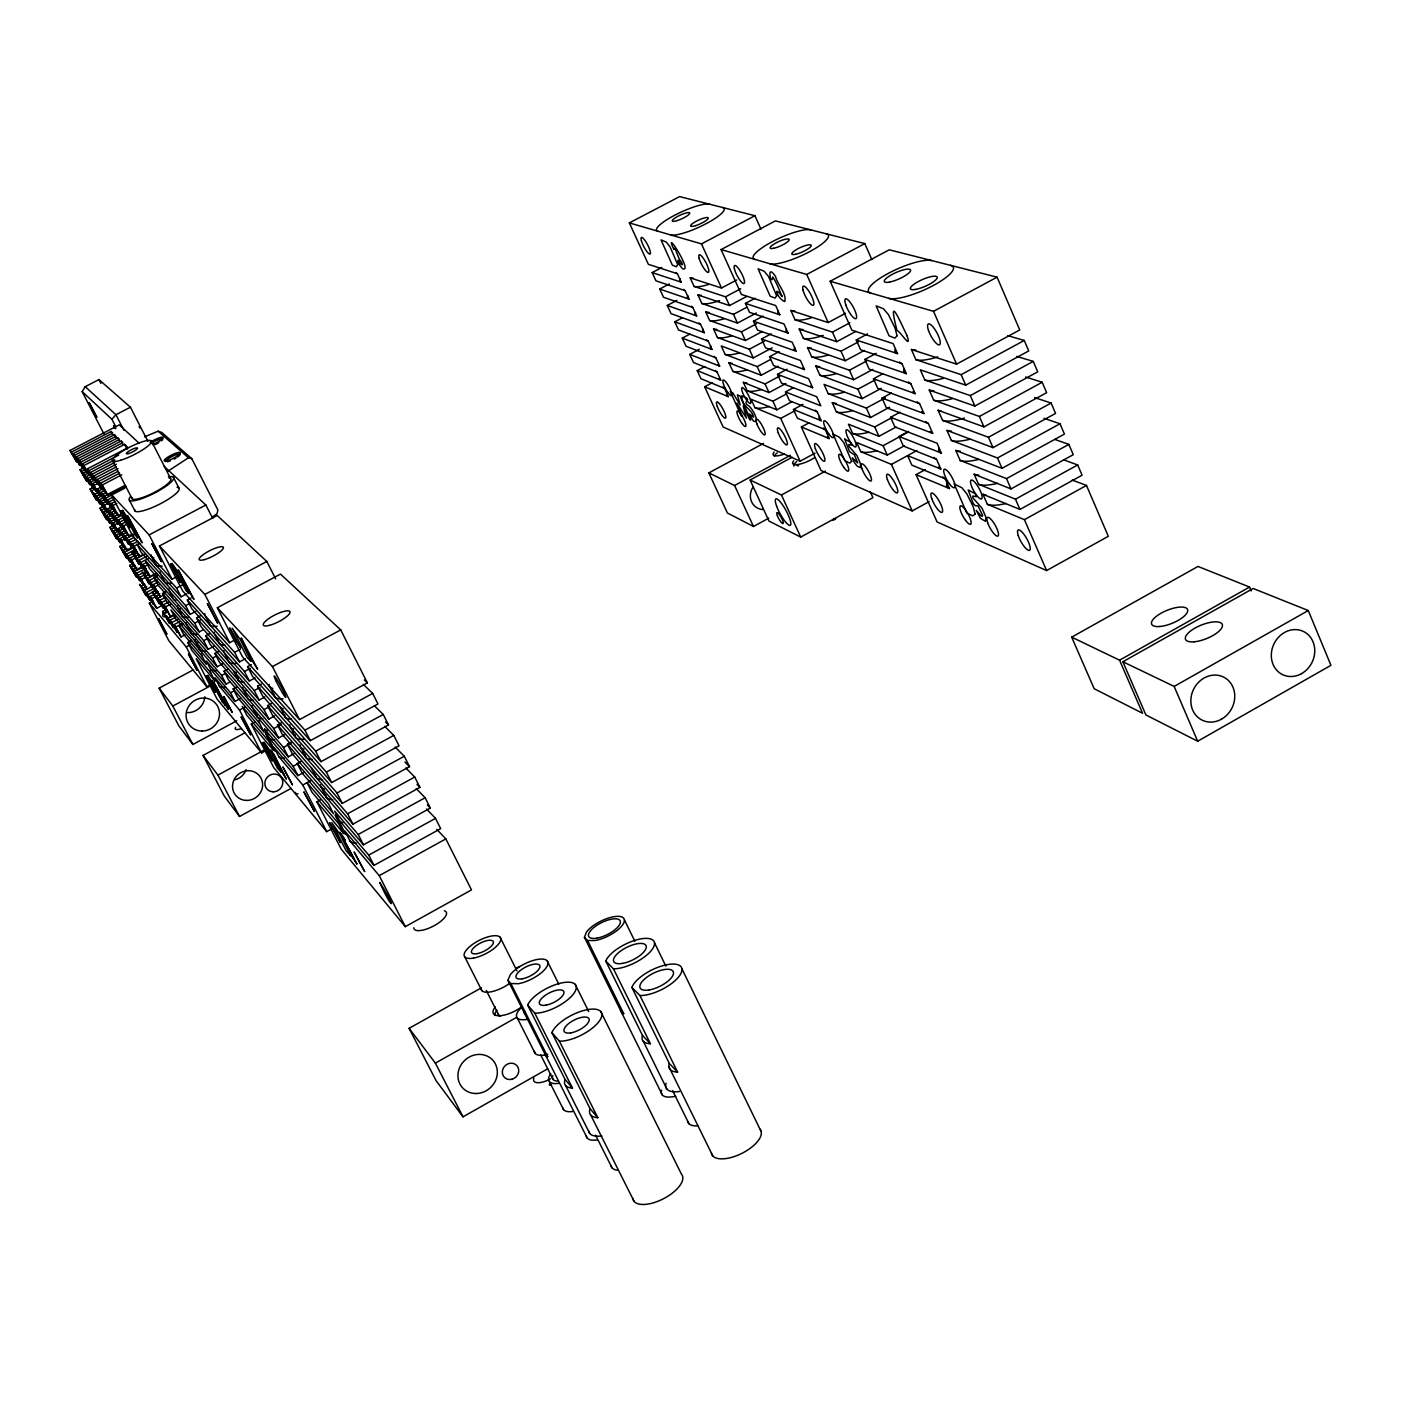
<?xml version="1.0" encoding="UTF-8"?>
<svg xmlns="http://www.w3.org/2000/svg" width="1401" height="1401" viewBox="0 0 1401 1401"><rect width="100%" height="100%" fill="white"/><g stroke="black" fill="none" stroke-linecap="round" stroke-linejoin="round"><path stroke-width="1.5" d="M584.41 937.322L586.599 931.823A21.978 8.283 -26.5 0 1 613.533 916.762A21.978 8.283 -26.5 0 1 622.219 925.431A21.978 8.283 -26.5 0 1 595.285 940.509L587.562 940.509L584.41 937.322L662.358 1095.039M507.915 980.262L510.349 974.606A22.101 8.353 -27.1 0 1 537.511 959.422A22.101 8.353 -27.1 0 1 545.584 968.494A22.101 8.353 -27.1 0 1 518.405 983.695L510.857 983.59L507.915 980.262L587.194 1138.05M103.989 434.012L82.151 391.632L85.216 386.676L98.928 379.583L130.433 407.201L147.893 441.315M115.915 427.042L111.922 419.267L115.933 414.731L130.433 407.201M211.866 517.249L216.962 513.817L217.926 510.052L191.797 458.67L161.71 432.419L158.103 431.193L144.636 436.797M167.822 471.296L188.434 457.759L191.797 458.67M833.665 519.018C830.39 521.75 838.674 518.125 834.471 518.65M1197.68 741.234L1330.95 665.317L1308.271 610.538L1253.124 588.473L1122.884 661.762L1145.913 714.965L1197.68 741.234L1174.161 686.42L1122.884 661.762M1174.161 686.42L1308.271 610.538M481.384 987.81L409.11 1028.334L436.044 1080.591L463.013 1116.842L547.633 1068.84M409.11 1028.334L435.378 1063.131L516.759 1017.266M515.603 968.616L519.403 966.48M1249.569 587.054L1198.013 566.442L1071.677 637.157L1119.574 660.186L1249.569 587.054L1251.216 590.977M320.619 799.708L316.889 801.757L341.231 849.199L405.309 926.656L471.489 889.915L445.833 838.901L436.814 829.392M925.378 469.563L916.061 474.641L937.076 521.96L1046.617 570.557L1108.314 536.303L1086.476 485.429L1072.273 480.088M416.202 788.518L425.133 797.747L430.317 808.062L363.472 844.803L334.664 811.091L339.778 821.056L368.743 855.1L435.501 818.359L440.667 828.639L373.997 865.38L344.856 831.003L349.935 840.933L379.233 875.643L405.309 926.656M978.791 475.097A36.181 10.963 -23.3 0 1 974.168 474.238L978.563 484.273L1015.48 499.176L1077.684 464.957L1082.08 475.202L1019.946 509.439L982.959 494.273L987.337 504.272L1024.411 519.666L1046.617 570.557M379.233 875.643L445.833 838.901M1024.411 519.666L1086.476 485.429M255.017 721.935L251.252 723.967L273.738 767.573L326.713 831.634L332.37 828.551M808.972 422.874L801.354 426.972L821.039 470.473L912.174 510.91L929.143 501.628M291.163 742.232L287.398 744.264L292.336 753.896L352.929 824.138L419.932 787.397L414.731 777.047L405.87 768.028M1054.813 439.424L1068.858 444.397L1073.271 454.677L1010.997 488.914L1006.513 478.617L960.175 460.456L955.78 450.457L1002.013 468.302L1064.427 434.082L1059.997 423.767L1044.008 418.304M301.005 761.461L297.257 763.492L358.201 834.471L425.133 797.747M1006.513 478.617L1068.858 444.397M792.23 457.199L750.113 480L768.974 521.067L800.707 537.091L872.928 497.67L870.354 491.926M277.486 724.965L337.011 792.984L404.276 756.26L409.512 766.662L342.317 803.386L282.442 734.632L277.486 724.965L281.268 722.934M940.929 410.896A36.111 10.227 -23.5 0 1 938.127 410.3L942.558 420.353L988.458 437.252L1051.118 403.05L1055.566 413.418L992.994 447.637L946.971 430.405L951.384 440.439L997.494 457.987L1002.013 468.302M287.398 744.264L347.623 813.771L414.731 777.047M997.494 457.987L1059.997 423.767M261.374 684.126L257.574 686.175L262.565 695.894L321.004 761.671L388.515 724.947L383.244 714.457L374.295 705.684M763.51 443.399L708.853 472.89L727.417 513.011L753.475 526.478L768.799 518.142M1025.637 377.009L1042.186 382.263L1046.652 392.665L983.94 426.867L979.387 416.465L933.696 400.213L929.248 390.108L974.851 406.045L1037.721 371.843L1033.237 361.405L1016.758 356.379M326.713 831.634L302.774 785.015L278.659 756.452L273.983 747.363L297.958 775.646L303.649 772.564M912.174 510.91L891.439 464.414L860.757 451.665L856.659 442.523L887.271 455.062L904.345 445.781M245.228 732.653L203.075 755.419L224.213 795.943L239.501 816.485L290.97 788.465M302.774 785.015L310.829 780.62M267.556 705.614L326.345 772.126L393.786 735.402L399.04 745.84L331.687 782.564L272.53 715.298L267.556 705.614L271.339 703.565M891.439 464.414L916.937 450.509M979.387 416.465L1042.186 382.263M227.82 669.135L224.037 671.167L228.591 680.01L278.606 737.994L284.333 734.895M896.027 427.042L878.917 436.324L874.732 426.937L836.379 411.894L832.282 402.752L870.529 417.533L889.582 407.218M203.075 755.419L217.926 775.103L263.913 750.2M214.493 678.82A30.489 8.108 -27.2 0 0 214.966 680.956L196.193 658.715L217.067 699.064L261.619 752.932L267.346 749.833M712.251 382.736L704.65 386.799L723.144 427.025L800.164 461.192L815.049 453.136M247.574 666.666L304.91 730.166L372.684 693.442L377.972 703.967L310.286 740.674L252.583 676.42L247.574 666.666L251.374 664.634M915.886 350.057A36.303 9.632 -23.6 0 1 911.403 349.514L915.869 359.689L961.156 374.645L1024.254 340.461L1028.737 350.933L965.727 385.135L920.334 369.846L924.8 379.986L970.298 395.59L1033.237 361.405M908.478 431.42L899.109 436.499L941.402 453.083L937.059 443.224L894.871 426.92L890.598 417.323L899.985 412.244M236.909 686.788L233.126 688.819L283.457 747.433L291.075 743.318M874.732 426.937L891.859 417.656M267.258 730.516A33.554 9.544 -27.1 0 1 264.596 729.133L288.308 756.855L294 753.756M750.113 480L781.46 494.991L825.382 471.139M257.574 686.175L315.645 751.181L383.244 714.457M264.596 729.133L269.29 738.257L293.124 766.259L298.833 763.16M878.917 436.324L848.446 424.205L852.561 433.364L883.103 445.711L907.778 432.296M193.531 669.731L159.154 688.136L178.803 725.771L192.883 744.474L236.734 720.815M891.456 393.016L882.052 398.094L923.96 413.523L919.581 403.576L877.779 388.445L873.488 378.795L882.91 373.717M218.696 651.43L214.896 653.461L264.018 709.589L269.745 706.489M819.638 366.554A32.801 8.511 -24.1 0 1 815.802 366.029L819.935 375.223L857.902 389.198L875.1 379.934M214.896 653.461L219.467 662.323L268.887 719.063L274.614 715.981M870.529 417.533L866.326 408.094L828.166 393.593L824.051 384.417L862.123 398.655L881.211 388.357M224.037 671.167L273.755 728.538L281.373 724.422M866.326 408.094L885.397 397.796M299.516 719.606L367.377 682.9L340.723 629.89L280.463 574.095L217.33 607.736L242.548 656.894L299.516 719.606L272.442 666.596L217.33 607.736M911.403 349.514L956.568 364.137L1019.735 329.953L997.074 277.17L889.25 249.798L830.163 281.268L851.913 330.251L893.12 343.595L897.551 353.63L856.256 339.988L860.564 349.707L901.964 363.665L906.377 373.664L864.872 359.427L876.22 353.332M708.853 472.89L734.579 485.499L790.409 455.29M240.779 698.293L235.035 701.393L230.57 692.759L210.623 669.31L206.28 660.904L226.104 684.108L229.957 682.042M791.81 401.737L776.819 409.81L772.914 401.194L747.223 390.809L743.371 382.368L768.991 392.56L785.891 383.489M272.442 666.596L340.723 629.89M830.163 281.268L933.521 311.32L997.074 277.17M802.966 404.364L793.439 409.495L821.214 420.703L817.186 411.754L789.481 400.721L785.506 391.947L793.141 387.832M200.361 615.827L196.543 617.859L201.149 626.772L249.343 681.026L255.105 677.926M872.805 369.426L853.682 379.724L849.444 370.249L811.652 356.8L807.519 347.571L845.206 360.74L864.382 350.443M230.57 692.759L234.422 690.693M772.914 401.194L786.031 394.136M209.537 633.655L205.737 635.686L254.246 690.553L259.991 687.471M849.444 370.249L866.676 360.968M235.035 701.393L214.948 677.699L219.292 686.087L239.483 710.009L245.228 706.927M776.819 409.81L751.076 399.25L754.911 407.673L780.725 418.409L795.698 410.335M205.737 635.686L210.325 644.583L259.132 700.08L264.877 696.98M275.647 578.858L266.838 561.486L217.19 515.498L159.486 545.952L182.708 591.012L229.659 642.709L235.438 639.609M849.759 322.86L832.439 332.125L795.032 319.778L790.865 310.479L828.184 322.563L845.504 313.281M787.099 369.216L777.537 374.347L812.65 387.692L808.57 378.62L773.545 365.521L769.552 356.695L779.131 351.563M222.934 663.671L217.155 666.753L175.16 618.069L170.94 609.908L212.672 658.067L216.525 656.001M772.109 347.851L753.265 357.938L721.252 345.959L725.123 354.418L757.205 366.607L770.392 359.567M191.149 597.947L187.331 599.978L234.597 652.306L240.377 649.223M768.991 392.56L765.069 383.927L732.811 371.283L728.975 362.859L761.146 375.275L778.08 366.204M187.331 599.978L191.937 608.927L239.518 661.902L245.28 658.803M845.206 360.74L840.968 351.213L803.368 338.324L799.2 329.06L836.712 341.686L855.923 331.372M183.111 624.233L179.381 626.229L221.638 675.44L225.491 673.373M765.069 383.927L780.112 375.871M153.042 601.257L149.347 603.201L168.838 640.747L206.823 686.665L210.605 684.634M159.154 688.136L172.831 706.034L211.131 685.474M856.256 339.988L867.604 333.893M196.543 617.859L244.439 671.464L250.201 668.382M840.968 351.213L858.235 341.949M771.145 333.841L761.531 338.972L796.293 351.336L792.195 342.212L757.521 330.093L753.493 321.214L763.107 316.083M157.735 575.128L153.97 577.124L194.669 623.165L200.273 620.17M709.081 312.388A30.104 7.04 -24.6 0 1 705.771 312.02L709.642 320.514L741.409 331.809L756.54 323.754M179.556 621.694L173.952 624.671L181.062 636.93L184.792 634.933M153.97 577.124L158.225 585.338L199.187 631.904L202.917 629.907M753.265 357.938L749.325 349.234L717.4 337.483L713.529 329.007L745.367 340.531L762.372 331.477M214.966 680.956L210.658 672.62L192.007 650.607L187.804 642.499L191.534 640.502M704.65 386.799L728.31 396.623L724.527 388.375L700.938 378.708L697.225 370.617L704.826 366.554M149.347 603.201L186.228 646.912L189.958 644.915M166.211 591.555L162.463 593.534L203.688 640.642L207.418 638.646M749.325 349.234L764.421 341.179M162.463 593.534L166.701 601.73L208.189 649.364L213.968 646.264M186.718 593.831L181.079 596.826L141.186 552.397L136.895 544.131L176.544 588.017L182.183 585.04M693.46 278.169A30.192 6.76 -24.6 0 1 690.185 277.871L694.09 286.417L725.508 296.802L740.691 288.746M159.837 594.059L156.141 596.02L157.98 598.157L164.04 594.812M159.837 600.311L166.877 612.465L159.837 600.311L165.423 597.351M161.71 602.483L165.441 600.504M155.634 593.586L149.995 596.563L154.968 606.178L156.754 608.279L162.411 605.285M174.442 614.916L170.694 616.913L163.602 604.672L169.206 601.694M756.365 313.018L737.451 323.088L733.476 314.332L701.883 303.492L697.978 294.963L729.501 305.576L746.558 296.522M163.602 604.672L165.493 606.861L171.115 603.884M162.656 611.414L169.609 623.41L162.656 611.414L166.491 609.382M753.493 321.214L788.08 333.07L783.947 323.911L749.465 312.3L745.42 303.387L755.069 298.255M164.512 613.585L168.365 611.554M699.292 349.322L689.765 354.4L719.659 366.116L715.841 357.78L686.035 346.275L682.287 338.131L689.922 334.068M159.486 545.952L204.861 594.427L266.838 561.486M745.42 303.387L779.832 314.752L775.699 305.558L741.392 294.455L721.077 249.571L806.731 274.456L864.802 243.599L871.842 259.623M195.772 611.396L190.151 614.391L149.714 568.894L145.441 560.663L185.615 605.617L189.363 603.621M733.476 314.332L746.733 307.292M168.26 617.981L173.374 627.858L166.369 615.775L168.26 617.981L173.794 615.039M170.134 620.188L177.191 632.359L170.134 620.188L175.703 617.228M172.043 622.429L177.629 619.452M173.952 624.671L175.878 626.93L181.5 623.935M135.652 555.006L129.978 558.001L134.986 567.668L136.738 569.664L142.412 566.669M136.843 567.37L133.113 569.331L134.829 571.31L144.163 566.372M146.527 562.466L142.762 564.445L144.601 566.529L148.383 564.533M136.545 573.307L143.252 584.918L136.545 573.307L145.897 568.351M138.261 575.303L145.774 571.328M144.04 574.112L149.171 584.007L142.254 572.046L144.04 574.112L147.911 572.063M139.995 577.317L146.755 588.998L139.995 577.317L145.651 574.322M145.862 576.179L152.832 588.227L145.862 576.179L149.557 574.217M141.746 579.349L145.529 577.352M142.762 564.445L149.837 576.634L155.493 573.657M147.683 578.263L156.965 573.342M682.445 317.747L674.792 321.81L704.37 332.702L700.535 324.314L671.026 313.631L667.279 305.453L676.841 300.374M149.504 580.364L156.544 592.483L149.504 580.364L156.965 576.424M141.273 586.354L146.177 595.81L139.557 584.34L141.273 586.354L144.968 584.392M151.343 582.466L156.965 579.506M142.99 588.367L149.662 599.926L142.99 588.367L146.702 586.406M153.199 584.602L160.292 596.808L153.199 584.602L156.947 582.606M144.723 590.399L152.429 586.003M155.073 586.739L158.838 584.742M146.475 592.448L153.199 604.076L146.475 592.448L153.952 588.49M126.283 486.34L111.099 494.29L132.622 535.865L171.99 579.208L177.629 576.214M690.185 277.871L721.515 288.011L736.716 279.972M152.464 591.765L159.399 603.743L152.464 591.765L156.317 589.733M148.226 594.497L153.847 591.52M154.303 593.884L158.155 591.835M149.995 596.563L151.763 598.647L155.546 596.651M132.342 547.248L126.668 550.243L124.952 548.299L119.926 538.597L123.708 536.618M125.179 536.303L132.149 548.281L125.179 536.303L128.91 534.341M125.565 521.96L121.782 523.939L127.053 534.096L128.839 536.075L132.622 534.096M119.926 538.597L121.607 540.523L125.407 538.527M126.948 538.264L134.408 534.324M128.717 540.243L135.722 552.327L128.717 540.243L134.338 537.284M119.873 546.408L126.475 557.843L119.873 546.408L123.586 544.464M130.503 542.222L136.142 539.262M121.537 548.316L125.249 546.355M111.099 494.29L149.136 534.902L205.859 505.008L212.724 518.493M669.328 283.965L659.731 289.044L688.994 299.078L685.124 290.637L655.948 280.813L652.165 272.582L681.271 282.196L677.401 273.72L648.383 264.334L629.347 222.917L701.481 243.879L754.946 215.719L760.953 229.134M143.13 554.411L139.364 556.407L132.307 544.236L137.946 541.259M123.2 550.225L129.855 561.731L123.2 550.225L126.931 548.264M652.165 272.582L661.78 267.503M132.307 544.236L134.111 546.25L139.767 543.255M124.882 552.152L134.233 547.213M126.563 554.095L133.27 565.671L126.563 554.095L134.076 550.12M131.992 552.257L138.909 564.2L131.992 552.257L135.862 550.225M128.262 556.039L135.792 552.064M133.76 554.253L137.456 552.309M135.547 556.267L142.499 568.298L135.547 556.267L139.259 554.323M129.978 558.001L131.694 559.962L135.494 557.966M721.077 249.571L775.401 220.903L864.802 243.599M137.333 558.298L144.776 554.376M129.733 565.409L136.352 576.862L129.733 565.409L133.428 563.447M139.137 560.33L146.159 572.449L139.137 560.33L146.597 556.39M131.414 567.37L135.126 565.409M140.941 562.396L148.436 558.439M100.049 508.23L106.634 519.613L100.049 508.23L103.779 506.269M122.08 513.694L118.279 515.691L116.528 513.764L111.239 503.572L115.022 501.593M101.643 510.017L105.39 508.055M111.239 503.572L112.991 505.463L116.791 503.467M107.982 508.738L114.829 520.542L107.982 508.738L111.835 506.707M103.271 511.82L109.908 523.291L103.271 511.82L107.019 509.859M109.663 510.594L113.534 508.563M104.882 513.642L108.648 511.663M111.362 512.468L118.262 524.359L111.362 512.468L115.075 510.524M106.529 515.463L113.201 527.004L106.529 515.463L110.294 513.484M113.078 514.342L116.791 512.398M108.175 517.302L111.957 515.305M114.794 516.251L121.747 528.212L114.794 516.251L118.525 514.29M109.821 519.141L116.563 530.769L109.821 519.141L113.621 517.144M111.485 520.997L115.302 519M116.528 518.142L122.15 515.2M118.279 520.069L125.267 532.117L118.279 520.069L123.901 517.109M113.166 522.871L119.943 534.587L113.166 522.871L116.983 520.874M109.978 527.354L116.581 538.772L109.978 527.354L113.691 525.393M114.847 524.762L118.682 522.748M120.031 521.995L125.67 519.035M111.607 529.193L115.337 527.231M113.253 531.049L119.891 542.555L113.253 531.049L116.983 529.088M118.262 528.562L125.109 540.383L118.262 528.562L122.097 526.531M121.782 523.939L123.568 525.9L127.351 523.904M114.9 532.923L118.647 530.961M119.978 530.471L123.831 528.44M116.563 534.814L123.253 546.372L116.563 534.814L120.328 532.835M121.694 532.398L128.612 544.306L121.694 532.398L125.389 530.454M118.244 536.706L122.01 534.709M123.446 534.341L127.141 532.398M86.337 476.568L93.009 488.073L86.337 476.568L90.137 474.589M114.812 459.756L90.592 472.382L92.238 474.151L114.654 462.453M87.93 478.284L91.73 476.305M93.902 475.92L100.819 487.846L93.902 475.92L116.388 464.186M89.524 480.018L96.231 491.593L89.524 480.018L93.342 478.021M95.583 477.706L116.248 466.901M91.135 481.769L94.953 479.772M97.264 479.51L104.234 491.506L97.264 479.51L117.999 468.67M92.764 483.52L99.506 495.183L92.764 483.52L96.581 481.524M98.946 481.314L117.859 471.419M94.392 485.289L98.228 483.275M124.794 486.27L107.684 495.218L100.644 483.135L119.628 473.205M90.084 489.037L96.651 500.402L90.084 489.037L93.814 487.075M100.644 483.135L102.361 484.956L121.747 474.834M91.66 490.77L95.408 488.809M97.667 488.861L104.497 500.63L97.667 488.861L101.537 486.83M99.331 490.648L103.026 488.721M94.848 494.273L99.874 503.957L93.254 492.522L94.848 494.273L98.613 492.311M100.995 492.469L107.877 504.325L100.995 492.469L104.707 490.525M96.459 496.042L103.131 507.565L96.459 496.042L100.224 494.063M102.676 494.29L106.406 492.329M98.07 497.828L103.762 494.851M104.374 496.112L111.309 508.073L104.374 496.112L124.934 485.359M99.699 499.614L106.423 511.225L99.699 499.614L103.499 497.618M629.347 222.917L679.608 196.595L754.946 215.719M106.073 497.968L124.829 488.143M101.327 501.418L105.145 499.421M107.789 499.824L114.777 511.855L107.789 499.824L113.428 496.865M102.973 503.239L109.751 514.92L102.973 503.239L106.809 501.225M109.506 501.698L113.288 499.719M104.637 505.06L108.472 503.047M70.05 450.439L76.6 461.77L70.05 450.439L119.295 424.836L139.294 443.364M71.574 452.068L111.099 431.508L112.745 433.084L73.097 453.714L79.717 465.114L73.097 453.714M74.638 455.36L114.409 434.66L116.073 436.254L76.197 457.006L82.852 468.494L76.197 457.006M77.755 458.67L117.754 437.848L119.453 439.459L79.332 460.351L86.021 471.909L79.332 460.351M80.908 462.05L121.151 441.07L122.85 442.698L82.501 463.731L89.244 475.377L82.501 463.731M84.095 465.447L124.584 444.345L128.051 447.655L87.317 468.897L94.147 480.648L87.317 468.897M80.085 469.773L86.652 481.121L80.085 469.773L83.832 467.829M81.626 471.454L85.391 469.493M83.202 473.153L89.804 484.571L83.202 473.153L86.967 471.174M88.946 470.631L118.665 455.132M84.76 474.851L88.543 472.873M597.054 1140.029L592.781 1140.239A21.786 9.282 -27.3 0 1 586.283 1135.791M1007.844 335.662L1024.254 340.461M1034.498 397.569L1051.118 403.05M667.279 305.453L696.682 315.908L692.847 307.502L663.496 297.24L659.731 289.044M705.771 312.02L737.451 323.088M873.488 378.795L915.186 393.628L910.79 383.646L869.18 369.111L864.872 359.427M815.802 366.029L853.682 379.724M938.127 410.3L983.94 426.867M1063.552 459.791L1077.684 464.957M769.552 356.695L804.489 369.549L800.391 360.442L765.541 347.833L761.531 338.972M682.287 338.131L712.023 349.427L708.188 341.073L678.539 329.971L674.792 321.81M890.598 417.323L932.698 433.347L928.338 423.435L886.325 407.726L882.052 398.094M785.506 391.947L820.793 405.782L816.73 396.746L781.53 383.156L777.537 374.347M697.225 370.617L720.762 380.126L716.962 371.86L693.495 362.509L689.765 354.4M916.061 474.641L949.458 488.529L945.167 478.792L911.841 465.132L907.603 455.605L940.859 469.037L936.533 459.265L903.365 446.061L899.109 436.499M974.168 474.238L1010.997 488.914M801.354 426.972L829.269 438.583L825.242 429.652L797.414 418.234L793.439 409.495M621.449 1012.293L623.708 1013.623L587.562 940.509M545.514 1055.303L547.686 1056.704L510.857 983.59M158.103 431.193L188.434 457.759M85.216 386.676L115.933 414.731L123.883 430.212M164.25 466.463L205.859 505.008M82.151 391.632L111.922 419.267M364.313 679.94L367.377 682.9M363.402 684.459L372.684 693.442M385.52 721.97L388.515 724.947M384.732 726.401L393.786 735.402M395.117 747.048L404.276 756.26M605.775 961.086L613.463 968.844L650.397 1043.71L642.499 1035.462L605.775 961.086A27.022 10.437 -26.4 0 1 639.066 939.23A27.022 10.437 -26.4 0 1 650.835 951.104A27.022 10.437 -26.4 0 1 613.463 968.844M631.869 987.407L639.959 995.551L677.629 1072.115L669.31 1063.447L631.869 987.407A27.705 10.98 -26.4 0 1 665.895 964.904A27.705 10.98 -26.4 0 1 678.277 977.373A27.705 10.98 -26.4 0 1 639.959 995.551M404.907 762.004L409.512 766.662M416.973 784.367L419.932 787.397M427.358 804.98L430.317 808.062M620.468 1010.244L623.708 1013.623M426.569 809.042L435.501 818.359M527.652 1005.077L534.797 1013.203L572.449 1088.069A26.987 11.068 -27.2 0 1 565.076 1079.453L527.652 1005.077A27.179 10.525 -27.1 0 1 561.381 982.977A27.179 10.525 -27.1 0 1 572.308 995.393A27.179 10.525 -27.1 0 1 534.797 1013.203M551.889 1032.625L559.402 1041.171L597.824 1117.718A27.652 11.628 -27.2 0 1 590.066 1108.681L551.889 1032.625A27.862 11.068 -27.1 0 1 586.371 1009.858A27.862 11.068 -27.1 0 1 597.877 1022.905A27.862 11.068 -27.1 0 1 559.402 1041.171M544.656 1053.167L547.686 1056.704M565.076 1079.453L572.449 1088.069M590.066 1108.681L597.824 1117.718M187.804 642.499L206.35 664.284L202.024 655.931L183.584 634.373L179.381 626.229M251.252 723.967L273.51 750.341L268.869 741.322L246.734 715.193L242.198 706.419L264.211 732.268L259.553 723.214L237.68 697.628L233.126 688.819M316.889 801.757L343.718 833.542A36.514 11.681 -27.2 0 1 342.807 830.583M115.793 428.724L113.534 425.589L114.567 428.391M218.101 692.269L217.348 690.956L222.917 702.777L207.681 675.335L216.069 689.625L211.691 680.238L213.127 681.989L225.316 705.666L219.747 695.439M217.926 775.103L239.501 816.485M172.831 706.034L192.883 744.474M134.829 571.31L139.785 580.855L133.113 569.331M151.641 556.81L156.054 565.339M178.015 607.841L182.375 616.3A30.787 7.583 -27 0 0 188.627 617.298M191.114 633.182L186.753 624.741A30.752 7.653 -27 0 1 186.333 622.727M195.457 641.605L199.8 650.011M102.361 484.956L107.684 495.218M112.991 505.463L118.279 515.691M123.568 525.9L128.839 536.075M134.111 546.25L139.364 556.407M144.601 566.529L149.837 576.634M165.493 606.861L170.694 616.913M175.878 626.93L181.062 636.93M186.228 646.912L206.823 686.665M157.98 598.157L163.129 608.087L156.141 596.02M92.238 474.151L97.475 484.221L90.592 472.382M121.607 540.523L126.668 550.243M131.694 559.962L136.738 569.664M151.763 598.647L156.754 608.279M111.099 431.508L113.096 435.378M210.097 625.179L205.317 615.897A33.764 8.424 -26.9 0 1 204.826 613.691M238.555 680.501L233.844 671.307A33.606 8.949 -27 0 0 236.436 672.568M243.284 689.66L247.995 698.801A33.519 9.212 -27.1 0 0 253.406 700.342M257.381 717.067L252.688 707.943A33.484 9.299 -27.1 0 1 252.075 705.526M435.378 1063.131L463.013 1116.842M112.64 460.929L132.167 498.809M149.136 534.902L171.99 579.208M176.544 588.017L181.079 596.826M185.615 605.617L190.151 614.391M194.669 623.165L199.187 631.904M203.688 640.642L208.189 649.364M212.672 658.067L217.155 666.753M221.638 675.44L226.104 684.108M239.483 710.009L261.619 752.932M129.417 500.245L134.986 511.015M297.257 763.492L302.178 773.089L328.552 803.946L333.613 813.823L307.082 782.651L311.985 792.213L338.674 823.7L343.718 833.542M98.928 379.583L100.872 383.384M204.861 594.427L229.659 642.709M234.597 652.306L239.518 661.902M244.439 671.464L249.343 681.026M254.246 690.553L259.132 700.08M264.018 709.589L268.887 719.063M273.755 728.538L278.606 737.994M283.457 747.433L288.308 756.855M293.124 766.259L297.958 775.646M124.584 444.345L127.123 449.301M121.151 441.07L122.833 444.362M117.754 437.848L119.435 441.122M114.409 434.66L116.073 437.9M304.91 730.166L310.286 740.674M315.645 751.181L321.004 761.671M326.345 772.126L331.687 782.564M337.011 792.984L342.317 803.386M347.623 813.771L352.929 824.138M358.201 834.471L363.472 844.803M368.743 855.1L373.997 865.38M173.374 477.198L178.873 487.968M151.273 440.755L170.624 478.634M269.885 686.98L275.086 697.12M285.436 717.365L280.27 707.26A37.091 10.42 -27 0 0 283.247 708.731M290.602 727.452L295.769 737.521M300.917 747.574L306.048 757.608M311.18 767.625L316.293 777.625M321.407 787.607L326.503 797.572M486.322 990.525L498.914 1015.41M464.764 956.901L481.839 990.595M540.768 1055.058L553.097 1079.488M517.267 1017.949L535.164 1053.394M549.385 1081.59L563.535 1109.627M590.714 1115.021L634.128 1201.41M500.052 937.181L516.969 970.875M595.565 1135.108L612.027 1167.839M565.619 1085.53L589.751 1133.479M547.108 960.736L558.771 984.097M600.644 1011.399L681.429 1174.108A27.425 12.276 -27.3 0 1 662.831 1199.063A27.425 12.276 -27.3 0 1 632.867 1198.45M575.181 984.343L588.735 1011.592M643.322 1041.328L666.999 1089.277M668.942 1066.879L712.829 1155.983M672.62 1090.626L688.907 1123.672M624.391 919.844L634.898 941.279M654.477 942.785L665.895 966.165M681.884 968.739L761.233 1131.71M139.119 426.359L139.907 428.058M734.579 485.499L753.475 526.478M781.46 494.991L800.707 537.091M701.481 243.879L721.515 288.011M725.508 296.802L729.501 305.576M741.409 331.809L745.367 340.531M757.205 366.607L761.146 375.275M780.725 418.409L800.164 461.192M806.731 274.456L828.184 322.563M832.439 332.125L836.712 341.686M857.902 389.198L862.123 398.655M883.103 445.711L887.271 455.062M933.521 311.32L956.568 364.137M961.156 374.645L965.727 385.135M970.298 395.59L974.851 406.045M988.458 437.252L992.994 447.637M1015.48 499.176L1019.946 509.439M1071.677 637.157L1094.181 688.732L1142.568 713.267L1119.574 660.186M650.397 1043.71A26.847 10.998 -26.5 0 1 642.499 1035.462M679.503 1091.484A26.724 11.331 -26.5 0 1 666.088 1083.236M697.786 1125.809A22.188 9.667 -26.6 0 1 687.786 1121.395M675.702 1096.195A21.663 9.212 -26.6 0 1 672.462 1096.843L668.119 1097.106A21.663 9.212 -26.6 0 1 661.64 1090.118M759.745 1128.908A27.284 12.189 -26.5 0 1 741.917 1153.356A27.284 12.189 -26.5 0 1 711.428 1153.128M677.629 1072.115A27.512 11.541 -26.4 0 1 669.31 1063.447M444.327 910.773A18.16 6.392 -27.4 0 1 441.805 920.457A18.16 6.392 -27.4 0 1 421.981 930.299L418.584 930.649A18.16 6.392 -27.4 0 1 413.803 927.725M558.876 1083.323A21.33 8.686 -27.3 0 1 550.768 1073.744M573.062 1111.466A21.278 8.844 -27.4 0 1 562.677 1107.473M557.37 1081.082A17.075 6.952 -27.3 0 1 552.782 1075.653M547.756 1054.358A21.4 8.529 -27.3 0 1 534.324 1051.328M526.706 1019.438A21.47 8.318 -27.2 0 1 521.75 1007.161M525.988 1014.534A12.872 4.991 -27.2 0 1 524.552 1010.979M520.857 1007.424A20.174 7.741 -27.3 0 1 498.668 1015.76A20.174 7.741 -27.3 0 1 495.254 1006.899M550.488 1078.84A14.43 5.849 -27.5 0 1 537.704 1082.71A14.43 5.849 -27.5 0 1 533.886 1078.122M551.521 1084.812A2.312 0.946 -27.5 0 1 549.542 1085.039A2.312 0.946 -27.5 0 1 549.91 1083.744M494.693 1015.48A20.174 7.758 -27.3 0 1 496.935 1010.226M500.455 1016.39A16.147 6.199 -27.3 0 1 498.336 1013.886M508.966 983.852A20.227 7.6 -27.3 0 1 490.613 991.89A20.227 7.6 -27.3 0 1 481.121 988.721M812.65 387.692A32.293 8.546 -24.1 0 1 810.759 386.116M788.08 333.07A32.451 8.056 -24.2 0 1 786.416 329.253M829.269 438.583A31.943 8.914 -24.1 0 1 827.361 436.902M825.242 429.652A31.978 8.844 -24.1 0 1 823.333 427.988M794.682 310.882A32.959 8.003 -24.2 0 1 790.865 310.479M826.362 233.844A33.099 7.565 -24.3 0 1 809.305 251.83A33.099 7.565 -24.3 0 1 769.902 263.756M811.161 317.922A32.924 8.091 -24.2 0 1 795.032 319.778M803.018 329.498A32.906 8.178 -24.2 0 1 799.2 329.06M823.245 335.434A32.871 8.248 -24.2 0 1 803.368 338.324M827.816 355.189A32.818 8.424 -24.1 0 1 811.652 356.8M811.354 348.061A32.853 8.336 -24.1 0 1 807.519 347.571M836.117 373.717A32.766 8.599 -24.1 0 1 819.935 375.223M844.383 392.192A32.713 8.756 -24.1 0 1 828.166 393.593M836.152 403.365A32.678 8.844 -24 0 1 832.282 402.752M852.614 410.616A32.661 8.931 -24 0 1 836.379 411.894M868.953 432.209A32.818 9.194 -23.9 0 1 852.561 433.364M877.166 450.614A32.766 9.369 -23.9 0 1 860.757 451.665M804.489 369.549A32.346 8.388 -24.2 0 1 802.615 368.008M779.832 314.752A32.503 7.898 -24.3 0 1 778.203 311.004M821.214 420.703A31.995 8.756 -24.1 0 1 819.427 416.535M817.186 411.754A32.013 8.686 -24.1 0 1 815.294 410.125M794.437 349.83A32.398 8.213 -24.2 0 1 794.595 347.448M754.929 259.413A32.678 7.39 -24.4 0 1 772.144 241.743A32.678 7.39 -24.4 0 1 810.741 229.869M246.068 769.622A15.008 14.238 -37.7 0 1 235.053 779.779M297.958 793.842A10.893 3.31 -27.4 0 1 295.366 792.388M245.893 690.956A33.536 9.124 -27.1 0 1 242.688 687.296M214.335 632.184A33.712 8.599 -27 0 0 214.861 634.443L219.607 643.672A33.677 8.686 -27 0 0 224.948 645.02M273.51 750.341A33.221 9.649 -27.2 0 1 272.862 747.854M223.827 650.624A33.659 8.774 -27 0 0 224.37 652.901L229.099 662.113A33.624 8.861 -27 0 0 236.139 663.426M217.067 626.317A33.747 8.511 -27 0 1 209.59 622.955M243.949 681.972A33.571 9.036 -27.1 0 1 237.977 678.137M262.828 718.66A33.466 9.387 -27.1 0 1 256.751 714.633M274.789 739.938A33.519 9.632 -27.2 0 1 269.29 738.257M284.175 758.204A33.466 9.789 -27.2 0 1 278.659 756.452M259.553 723.214A33.309 9.404 -27.1 0 1 258.922 720.779M712.023 349.427A29.631 7.233 -24.6 0 1 710.815 345.872M708.188 341.073A29.666 7.163 -24.6 0 1 706.682 339.707M685.124 290.637A29.789 6.742 -24.7 0 1 683.653 289.394M688.994 299.078A29.771 6.812 -24.6 0 1 687.873 295.716M728.31 396.623A29.333 7.565 -24.5 0 1 726.769 395.17M724.527 388.375A29.351 7.495 -24.5 0 1 723.004 386.939M722.653 207.523A30.297 6.392 -24.7 0 1 705.999 223.757A30.297 6.392 -24.7 0 1 670.571 234.895M692.847 307.502A29.754 6.882 -24.6 0 1 691.358 306.206M708.328 284.561A30.157 6.83 -24.6 0 1 694.09 286.417M696.682 315.908A29.719 6.952 -24.6 0 1 695.544 312.476M701.288 295.313A30.139 6.9 -24.6 0 1 697.978 294.963M719.519 300.637A30.121 6.97 -24.6 0 1 701.883 303.492M723.932 318.833A30.069 7.11 -24.6 0 1 709.642 320.514M716.839 329.428A30.051 7.18 -24.6 0 1 713.529 329.007M731.69 335.907A30.034 7.25 -24.5 0 1 717.4 337.483M739.43 352.912A29.981 7.408 -24.5 0 1 725.123 354.418M732.303 363.332A29.964 7.478 -24.5 0 1 728.975 362.859M746.751 382.893A30.086 7.706 -24.5 0 1 743.371 382.368M747.153 369.882A29.946 7.548 -24.5 0 1 732.811 371.283M761.689 389.513A30.069 7.776 -24.4 0 1 747.223 390.809M769.394 406.465A30.016 7.916 -24.4 0 1 754.911 407.673M700.535 324.314A29.701 7.023 -24.6 0 1 699.029 322.983M704.37 332.702A29.684 7.093 -24.6 0 1 703.197 329.2M681.271 282.196A29.806 6.672 -24.7 0 1 680.185 278.887M677.401 273.72A29.841 6.602 -24.7 0 1 675.93 272.512M715.841 357.78A29.614 7.303 -24.6 0 1 714.317 356.397M719.659 366.116A29.596 7.373 -24.5 0 1 718.118 364.715M720.762 380.126A29.386 7.425 -24.6 0 1 719.221 378.708M716.962 371.86A29.403 7.355 -24.6 0 1 715.456 370.442M657.962 231.235A29.946 6.234 -24.7 0 1 674.687 215.246A29.946 6.234 -24.7 0 1 709.484 204.178M932.698 433.347A35.515 10.245 -23.5 0 1 930.317 431.49M928.338 423.435A35.55 10.14 -23.5 0 1 925.956 421.613M901.964 363.665A35.743 9.562 -23.7 0 1 899.652 361.983M906.377 373.664A35.708 9.667 -23.7 0 1 903.96 369.269M949.458 488.529A35.078 10.665 -23.4 0 1 946.866 483.643M945.167 478.792A35.113 10.578 -23.4 0 1 942.785 476.848M950.543 265.349A36.479 9.107 -23.7 0 1 933.224 285.524A36.479 9.107 -23.7 0 1 888.917 298.343M910.79 383.646A35.673 9.754 -23.6 0 1 908.461 381.93M937.724 356.94A36.286 9.719 -23.6 0 1 915.869 359.689M915.186 393.628A35.638 9.86 -23.6 0 1 912.839 391.877M943.328 378.358A36.216 9.93 -23.6 0 1 924.8 379.986M952.242 398.707A36.146 10.122 -23.5 0 1 933.696 400.213M933.767 390.756A36.181 10.035 -23.5 0 1 929.248 390.108M964.466 418.058A36.076 10.332 -23.5 0 1 942.558 420.353M951.507 431.158A36.058 10.42 -23.4 0 1 946.971 430.405M969.982 439.214A36.023 10.525 -23.4 0 1 951.384 440.439M960.333 451.245A35.988 10.613 -23.4 0 1 955.78 450.457M978.791 459.353A35.953 10.718 -23.4 0 1 960.175 460.456M997.389 483.327A36.146 11.05 -23.3 0 1 978.563 484.273M985.831 495.008A36.111 11.155 -23.2 0 1 982.959 494.273M1006.198 503.449A36.076 11.243 -23.2 0 1 987.337 504.272M919.581 403.576A35.603 9.947 -23.6 0 1 917.217 401.807M923.96 413.523A35.585 10.052 -23.6 0 1 921.595 411.719M897.551 353.63A35.761 9.474 -23.7 0 1 895.169 349.339M941.402 453.083A35.445 10.437 -23.5 0 1 938.828 448.32M940.859 469.037A35.148 10.49 -23.5 0 1 938.477 467.111M936.533 459.265A35.183 10.385 -23.5 0 1 934.169 457.374M870.844 293.107A35.953 8.861 -23.8 0 1 888.392 273.335A35.953 8.861 -23.8 0 1 931.7 260.568M322.545 779.639A36.846 11.155 -27.1 0 1 315.453 774.788M291.583 719.151A37.056 10.525 -27 0 1 284.683 714.668M272.845 688.416A37.162 10.21 -27 0 1 269.167 684.353M293.615 728.975A37.021 10.63 -27 0 1 289.832 724.737M283.072 698.731A37.127 10.315 -27 0 1 274.333 694.476M303.824 739.325A36.986 10.735 -27 0 1 294.981 734.789M303.929 749.15A36.951 10.84 -27.1 0 1 300.112 744.807M312.265 759.552A36.916 10.945 -27.1 0 1 305.243 754.824M324.472 789.271A36.811 11.261 -27.1 0 1 320.549 784.735M332.773 799.656A36.776 11.366 -27.1 0 1 325.645 794.682M342.895 822.825A36.864 11.663 -27.2 0 1 339.778 821.056M356.309 843.209A36.794 11.873 -27.2 0 1 349.935 840.933M197.366 634.25A30.734 7.723 -27.1 0 1 190.676 631.133M160.099 571.941A30.892 7.198 -26.9 0 0 160.45 573.867L164.863 582.378A30.875 7.285 -27 0 0 171.045 583.254M210.658 672.62A30.524 8.038 -27.1 0 1 210.185 670.519M153.847 557.721A30.945 7.058 -26.9 0 1 151.308 554.919M168.873 588.928A30.857 7.355 -27 0 0 169.241 590.872L173.636 599.365A30.822 7.425 -27 0 0 175.878 600.364M162.218 566.144A30.927 7.128 -26.9 0 1 155.704 563.43M180.274 608.857A30.804 7.513 -27 0 1 177.612 605.845M197.751 642.691A30.717 7.811 -27.1 0 1 195.019 639.539M206.087 651.15A30.682 7.881 -27.1 0 1 199.362 647.927M216.962 670.519A30.734 8.073 -27.1 0 1 210.623 669.31M225.649 687.366A30.699 8.231 -27.2 0 1 219.292 686.087M202.024 655.931A30.559 7.898 -27.1 0 1 201.586 653.847M169.066 478.109A21.768 4.606 -26.8 0 1 154.863 492.136A21.768 4.606 -26.8 0 1 131.957 497.565M177.069 487.355A24.85 5.341 -26.8 0 1 160.922 503.484A24.85 5.341 -26.8 0 1 134.741 509.579M168.4 476.83A24.885 5.254 -26.8 0 1 168.593 484.291A24.885 5.254 -26.8 0 1 140.275 499.141A24.885 5.254 -26.8 0 1 130.468 496.725M814.384 457.794A14.868 4.203 -24.3 0 1 797.729 464.519A14.868 4.203 -24.3 0 1 793.719 460.754M793.824 466.113A14.868 4.203 -24.3 0 1 796.731 461.559M798.605 465.832A11.891 3.362 -24.3 0 1 796.539 464.904M147.805 580.75A19.859 4.641 -27 0 1 147.595 579.506M164.582 616.895A22.626 5.516 -27.1 0 1 163.794 612.57M204.826 696.77A16.619 15.884 -36.3 0 1 187.559 712.636M241.392 728.608A10.07 2.82 -27.4 0 1 235.631 727.312M150.065 442.401A8.826 1.769 -26.7 0 1 162.989 437.392A8.826 1.769 -26.7 0 1 152.499 444.59M151.255 443.416A7.793 1.559 -26.7 0 1 160.467 439.056A7.793 1.559 -26.7 0 1 161.518 440.842M158.751 442.734A7.793 1.559 -26.7 0 1 155.178 444.607M165.756 461.63A8.003 1.664 -26.7 0 1 175.23 455.062A8.003 1.664 -26.7 0 1 177.524 457.111M175.948 458.109A8.003 1.664 -26.7 0 1 174.162 459.125M170.432 460.806A8.003 1.664 -26.7 0 1 167.367 461.735M784.42 454.047A14.64 4.063 -24.4 0 1 774.21 452.068M763.037 509.561A14.71 13.73 -63.3 0 1 751.636 501.891A14.71 13.73 -63.3 0 1 752.862 487.373M774.385 456.131A14.623 4.08 -24.4 0 1 777.205 452.873M601.922 1135.913A26.864 11.418 -27.3 0 1 588.595 1130.712M617.806 1170.185A22.311 9.737 -27.3 0 1 611.029 1165.492M348.043 847.605L339.725 832.194L343.998 837.71L345.399 840.758L343.595 838.726L344.226 840.355L357.045 864.189L351.581 855.993L349.549 851.896L354.085 858.971L348.043 847.605M240.622 647.735L235.893 640.993L229.729 627.858L240.622 647.735M241.182 717.119L250.639 734.737L241.182 717.119M982.521 515.13L982.276 516.391L981.05 515.708L976.199 510.297L980.49 518.405L985.533 521.347L985.936 517.214L982.101 508.283L972.889 497.863L972.819 495.989L976.427 496.777L975.376 493.817L968.214 489.982L973.275 503.642L975.446 505.814L977.968 505.866L982.521 515.13M772.792 277.24C771.496 287.433 765.664 261.917 775.489 276.417C777.537 284.788 786.942 293.615 784.823 301.583C778.08 299.639 771.758 283.02 782.231 296.557C779.166 290.287 776.679 282.407 772.792 277.24M741.83 396.098C742.285 408.076 751.216 407.691 753.685 417.13C750.533 415.782 745.682 408.724 753.493 421.088C761.111 424.538 751.864 406.202 747.153 404.924C742.53 400.668 753.738 399.898 741.83 396.098M673.916 249.448C662.48 225.403 693.758 272.862 682.672 268.799C680.991 267.241 675.947 260.726 678.364 260.201C679.503 262.793 684.143 268.204 681.499 261.847C678.137 260.218 674.949 243.984 673.916 249.448M677.699 264.614L676.455 266.785L672.357 265.139L661.009 239.904L666.211 242.023L670.046 246.821L677.699 264.614M186.946 587.755L193.951 599.4L178.207 569.909L191.061 594.304L186.946 587.755M283.72 774.263L279.745 768.133L286.364 779.079L274.211 754.666L270.621 749.99L283.72 774.263M262.53 742.583L272.284 760.761L262.53 742.583M265.525 733.266L274.964 750.848L265.525 733.266M844.698 439.091L849.549 451.665L854.417 454.817L857.71 462.978L852.281 457.759L853.804 461.682L857.149 466.165L860.442 467.671L860.529 463.801L856.939 455.605L848.918 446.271L848.743 444.52L851.703 445.098L850.687 442.383L844.698 439.091M776.644 295.821L774.998 298.098L770.165 296.189L758.081 268.799L764.193 271.251L768.519 276.522L776.644 295.821M282.984 767.188L292.406 784.735L282.984 767.188M250.919 661.114L247.259 657.717L232.198 628.191L240.184 639.346L250.919 661.114M730.359 391.702L741.182 415.642L742.267 416.325L736.908 403.085L746.47 418.199L743.16 405.975L749.588 419.284A4.676 1.068 61.7 0 0 750.743 420.02L739.956 395.958L737.399 394.854L740.201 404.942L732.758 392.823L730.359 391.702M130.135 520.331L130.993 522.608L127.666 515.778L142.131 542.835L130.135 520.331M851.633 461.367L849.794 463.136L844.75 460.631L833.035 434.047L839.409 437.252L843.787 442.698L851.633 461.367M304.017 792.073L314.367 811.337L304.017 792.073M897.06 335.75L894.871 338.114L889.075 335.855L876.133 305.873L883.488 308.763L888.427 314.63L894.941 327.799L897.06 335.75M907.165 335.995C911.578 350.11 901.473 332.72 896.903 330.251C886.886 290.322 901.228 323.719 907.165 335.995M280.865 771.863L277.433 768.168L264.036 742.057L271.356 752.74L280.865 771.863M975.114 514.097L972.732 515.883L966.708 512.924L954.204 483.958L961.839 487.723L966.813 493.765L973.187 506.637L975.114 514.097M329.62 822.597L340.32 842.526L329.62 822.597M335.294 815.189L345.679 834.541L335.294 815.189M354.26 852.228L364.61 871.492L354.26 852.228M257.574 669.1L248.765 655.265L241.235 637.963L257.574 669.1M379.811 882.472C391.404 909.407 398.637 911.876 379.811 882.472M350.53 855.661L346.292 851.072L331.809 822.65L340.32 834.943L350.53 855.661M137.788 537.844L135.302 535.2L122.447 510.244L128.454 518.86L137.788 537.844M89.139 402.595L96.774 417.113L89.139 402.595M188.837 593.534L185.86 590.364L172.008 563.325L178.855 573.062L188.837 593.534M228.433 709.396L213.968 682.69L228.433 709.396M121.187 510.7L130.083 527.564L121.187 510.7M151.921 543.833L161.29 561.608L151.921 543.833M170.764 564.13L180.396 582.466L170.764 564.13M207.436 603.673L217.628 623.077L207.436 603.673M158.733 618.699L166.807 633.988L158.733 618.699M188.487 654.179L196.946 670.203L188.487 654.179M206.577 675.755L215.281 692.234L206.577 675.755M223.845 696.542L232.198 712.391L223.845 696.542M976.322 494.921L974.816 492.732A10.735 2.942 60.9 0 1 971.296 485.482L970.718 483.398A10.735 2.942 60.9 0 1 972.224 480.175A10.735 2.942 60.9 0 1 977.863 486.305L979.264 488.721A10.735 2.942 60.9 0 1 981.961 495.656L982.154 497.337A10.735 2.942 60.9 0 1 976.322 494.921M949.405 483.835L947.952 481.681A10.525 2.837 61 0 1 944.484 474.571L943.906 472.522A10.525 2.837 61 0 1 945.307 469.335A10.525 2.837 61 0 1 950.771 475.307L952.155 477.688A10.525 2.837 61 0 1 954.834 484.501L955.027 486.147A10.525 2.837 61 0 1 949.405 483.835M965.499 520.279L964.046 518.125A10.508 2.82 60.9 0 1 960.596 511.067L960.035 509.036A10.508 2.82 60.9 0 1 961.471 505.954A10.508 2.82 60.9 0 1 966.953 511.995L968.336 514.377A10.508 2.82 60.9 0 1 970.981 521.137L971.173 522.748A10.508 2.82 60.9 0 1 965.499 520.279M851.335 443.416L850.004 441.42A9.772 2.452 61.5 0 1 846.764 434.818L846.186 432.891A9.772 2.452 61.5 0 1 847.22 429.809A9.772 2.452 61.5 0 1 852.106 435.291L853.367 437.497A9.772 2.452 61.5 0 1 855.941 443.854L856.186 445.413A9.772 2.452 61.5 0 1 851.335 443.416M828.972 434.187L827.658 432.226A9.597 2.364 61.5 0 1 824.471 425.729L823.876 423.838A9.597 2.364 61.5 0 1 824.839 420.79A9.597 2.364 61.5 0 1 829.602 426.167L830.846 428.338A9.597 2.364 61.5 0 1 833.385 434.59L833.648 436.114A9.597 2.364 61.5 0 1 828.972 434.187M844.015 467.619L842.719 465.657A9.579 2.347 61.4 0 1 839.532 459.195L838.954 457.321A9.579 2.347 61.4 0 1 839.952 454.379A9.579 2.347 61.4 0 1 844.733 459.791L845.976 461.962A9.579 2.347 61.4 0 1 848.498 468.162L848.743 469.668A9.579 2.347 61.4 0 1 844.015 467.619M746.751 400.301L745.542 398.479A8.966 2.066 61.8 0 1 742.53 392.403L741.952 390.616A8.966 2.066 61.8 0 1 742.653 387.674A8.966 2.066 61.8 0 1 746.943 392.648L748.116 394.662A8.966 2.066 61.8 0 1 750.551 400.546L750.831 401.982A8.966 2.066 61.8 0 1 746.751 400.301M727.837 392.508L726.664 390.721A8.826 1.996 61.9 0 1 723.687 384.732L723.109 382.981A8.826 1.996 61.9 0 1 723.757 380.074A8.826 1.996 61.9 0 1 727.96 384.942L729.098 386.921A8.826 1.996 61.9 0 1 731.515 392.718L731.795 394.136A8.826 1.996 61.9 0 1 727.837 392.508M741.97 423.382L740.796 421.596A8.809 1.979 61.7 0 1 737.837 415.624L737.259 413.89A8.809 1.979 61.7 0 1 737.942 411.071A8.809 1.979 61.7 0 1 742.145 415.974L743.283 417.953A8.809 1.979 61.7 0 1 745.682 423.697L745.962 425.116A8.809 1.979 61.7 0 1 741.97 423.382M1194.125 641.798A19.859 7.268 -22 0 0 1222.478 625.722A19.859 7.268 -22 0 0 1195.035 628.068A19.859 7.268 -22 0 0 1194.125 641.798M1301.547 673.636A23.975 21.155 -64 0 0 1306.065 632.989A23.975 21.155 -64 0 0 1271.46 652.551A23.975 21.155 -64 0 0 1301.547 673.636M1221.514 719.168A24.08 21.365 -62.5 0 0 1225.91 678.434A24.08 21.365 -62.5 0 0 1190.99 698.171A24.08 21.365 -62.5 0 0 1221.514 719.168M1159.905 626.492A19.404 6.97 -22.2 0 0 1187.733 610.783A19.404 6.97 -22.2 0 0 1161.114 613.183A19.404 6.97 -22.2 0 0 1159.905 626.492M622.622 963.38A18.02 6.97 -26.4 0 0 646.281 946.375A18.02 6.97 -26.4 0 0 620.731 950.946A18.02 6.97 -26.4 0 0 622.622 963.38M597.211 938.092A17.583 6.637 -26.5 0 0 620.38 921.595A17.583 6.637 -26.5 0 0 595.583 926.184A17.583 6.637 -26.5 0 0 597.211 938.092M649.328 989.929A18.476 7.32 -26.4 0 0 673.461 972.399A18.476 7.32 -26.4 0 0 647.157 976.97A18.476 7.32 -26.4 0 0 649.328 989.929M522.293 978.791A13.257 5.009 -27.1 0 0 539.963 966.252A13.257 5.009 -27.1 0 0 521.575 969.527A13.257 5.009 -27.1 0 0 522.293 978.791M512.048 1079.243A8.581 7.828 -43.4 0 0 516.776 1065.496A8.581 7.828 -43.4 0 0 502.766 1069.348A8.581 7.828 -43.4 0 0 512.048 1079.243M476.165 1093.516A20.472 18.738 -42.5 0 0 495.394 1063.954A20.472 18.738 -42.5 0 0 461.349 1064.427A20.472 18.738 -42.5 0 0 476.165 1093.516M473.626 958.056A20.279 7.425 -27.2 0 0 500.787 938.985A20.279 7.425 -27.2 0 0 472.89 944.169A20.279 7.425 -27.2 0 0 473.626 958.056M477.111 953.643A12.171 4.448 -27.2 0 0 493.432 942.208A12.171 4.448 -27.2 0 0 476.725 945.29A12.171 4.448 -27.2 0 0 477.111 953.643M734.474 269.132A10.192 2.487 62.3 0 0 743.406 283.562A10.192 2.487 62.3 0 0 740.131 270.901A10.192 2.487 62.3 0 0 734.474 269.132M802.983 289.954A10.788 2.784 62.1 0 0 812.545 305.278A10.788 2.784 62.1 0 0 809.34 291.951A10.788 2.784 62.1 0 0 802.983 289.954M815.382 448.705A10.017 2.417 61.5 0 0 824.436 461.262A10.017 2.417 61.5 0 0 819.375 447.287A10.017 2.417 61.5 0 0 815.382 448.705M887.411 479.545A10.595 2.697 61.2 0 0 897.165 492.907A10.595 2.697 61.2 0 0 891.999 478.214A10.595 2.697 61.2 0 0 887.411 479.545M862.018 468.81A9.737 2.434 61.3 0 0 870.914 481.051A9.737 2.434 61.3 0 0 866.116 467.514A9.737 2.434 61.3 0 0 862.018 468.81M795.47 254.317A10.613 2.434 -24.3 0 0 811.144 245.998A10.613 2.434 -24.3 0 0 797.922 248.73A10.613 2.434 -24.3 0 0 795.47 254.317M773.685 248.292A10.42 2.347 -24.4 0 0 789.096 240.131A10.42 2.347 -24.4 0 0 776.189 242.828A10.42 2.347 -24.4 0 0 773.685 248.292M246.664 800.426A15.358 14.535 -38.2 0 0 261.076 778.273A15.358 14.535 -38.2 0 0 235.053 778.01A15.358 14.535 -38.2 0 0 246.664 800.426M273.23 791.828A9.194 8.704 -39.4 0 0 281.864 778.553A9.194 8.704 -39.4 0 0 266.33 778.413A9.194 8.704 -39.4 0 0 273.23 791.828M204.528 559.594A13.572 3.187 -26.9 0 0 223.424 547.931A13.572 3.187 -26.9 0 0 205.842 552.852A13.572 3.187 -26.9 0 0 204.528 559.594M641.43 240.849A9.387 2.101 62.5 0 0 649.539 254.089A9.387 2.101 62.5 0 0 646.211 242.338A9.387 2.101 62.5 0 0 641.43 240.849M699.169 258.397A9.877 2.329 62.4 0 0 707.803 272.389A9.877 2.329 62.4 0 0 704.493 260.061A9.877 2.329 62.4 0 0 699.169 258.397M717.365 406.728A9.229 2.049 61.8 0 0 725.473 418.199A9.229 2.049 61.8 0 0 720.587 405.222A9.229 2.049 61.8 0 0 717.365 406.728M778.238 432.786A9.719 2.277 61.6 0 0 786.924 444.923A9.719 2.277 61.6 0 0 781.916 431.333A9.719 2.277 61.6 0 0 778.238 432.786M756.838 423.75A8.949 2.049 61.7 0 0 764.788 434.905A8.949 2.049 61.7 0 0 760.13 422.366A8.949 2.049 61.7 0 0 756.838 423.75M695.684 225.631A9.719 2.049 -24.7 0 0 708.293 217.908A9.719 2.049 -24.7 0 0 694.388 222.321A9.719 2.049 -24.7 0 0 695.684 225.631M677.296 220.552A9.562 1.979 -24.7 0 0 689.73 212.97A9.562 1.979 -24.7 0 0 676.088 217.313A9.562 1.979 -24.7 0 0 677.296 220.552M845.854 305.05A11.155 2.977 62 0 0 855.993 318.64A11.155 2.977 62 0 0 850.46 302.686A11.155 2.977 62 0 0 845.854 305.05M928.46 330.286A11.873 3.38 61.7 0 0 939.493 344.839A11.873 3.38 61.7 0 0 933.837 327.939A11.873 3.38 61.7 0 0 928.46 330.286M931.7 498.528A10.963 2.872 61 0 0 941.892 512.381A10.963 2.872 61 0 0 936.691 497.25A10.963 2.872 61 0 0 931.7 498.528M1018.247 535.585A11.681 3.257 60.6 0 0 1029.332 550.435A11.681 3.257 60.6 0 0 1024.043 534.446A11.681 3.257 60.6 0 0 1018.247 535.585M987.617 522.608A10.7 2.925 60.7 0 0 997.705 536.18A10.7 2.925 60.7 0 0 992.784 521.487A10.7 2.925 60.7 0 0 987.617 522.608M915.834 289.377A14.64 3.66 -23.7 0 0 937.199 277.906A14.64 3.66 -23.7 0 0 918.391 281.496A14.64 3.66 -23.7 0 0 915.834 289.377M889.565 282.074A14.343 3.52 -23.9 0 0 910.545 270.831A14.343 3.52 -23.9 0 0 892.227 274.386A14.343 3.52 -23.9 0 0 889.565 282.074M276.277 681.359A12.294 0.911 61.7 0 0 285.804 697.453A12.294 0.911 61.7 0 0 277.888 681.044A12.294 0.911 61.7 0 0 276.277 681.359M269.43 625.371A14.938 3.87 -26.9 0 0 290.042 612.342A14.938 3.87 -26.9 0 0 270.393 617.491A14.938 3.87 -26.9 0 0 269.43 625.371M120.766 460.211A21.838 4.361 -26.7 0 0 151.501 441.91A21.838 4.361 -26.7 0 0 123.638 450.457A21.838 4.361 -26.7 0 0 120.766 460.211M128.752 453.521A6.234 1.243 -26.7 0 0 137.543 448.285A6.234 1.243 -26.7 0 0 129.61 450.702A6.234 1.243 -26.7 0 0 128.752 453.521M777.362 515.656A6.269 1.383 61.3 0 0 782.966 523.606A6.269 1.383 61.3 0 0 779.727 514.973A6.269 1.383 61.3 0 0 777.362 515.656M776.679 506.321A15.043 3.362 61.4 0 0 790.129 525.393A15.043 3.362 61.4 0 0 782.406 504.658A15.043 3.362 61.4 0 0 776.679 506.321M201.797 731.042A17.005 16.217 -36.9 0 0 217.768 706.507A17.005 16.217 -36.9 0 0 188.855 706.051A17.005 16.217 -36.9 0 0 201.797 731.042M167.647 460.684A9.071 1.874 -26.7 0 0 180.379 453.066A9.071 1.874 -26.7 0 0 168.715 456.586A9.071 1.874 -26.7 0 0 167.647 460.684M570.785 1032.87A13.922 5.534 -27.1 0 0 589.208 1019.543A13.922 5.534 -27.1 0 0 569.699 1022.783A13.922 5.534 -27.1 0 0 570.785 1032.87M545.935 1005.165A13.59 5.254 -27.1 0 0 563.973 992.241A13.59 5.254 -27.1 0 0 545.042 995.498A13.59 5.254 -27.1 0 0 545.935 1005.165"/></g></svg>
